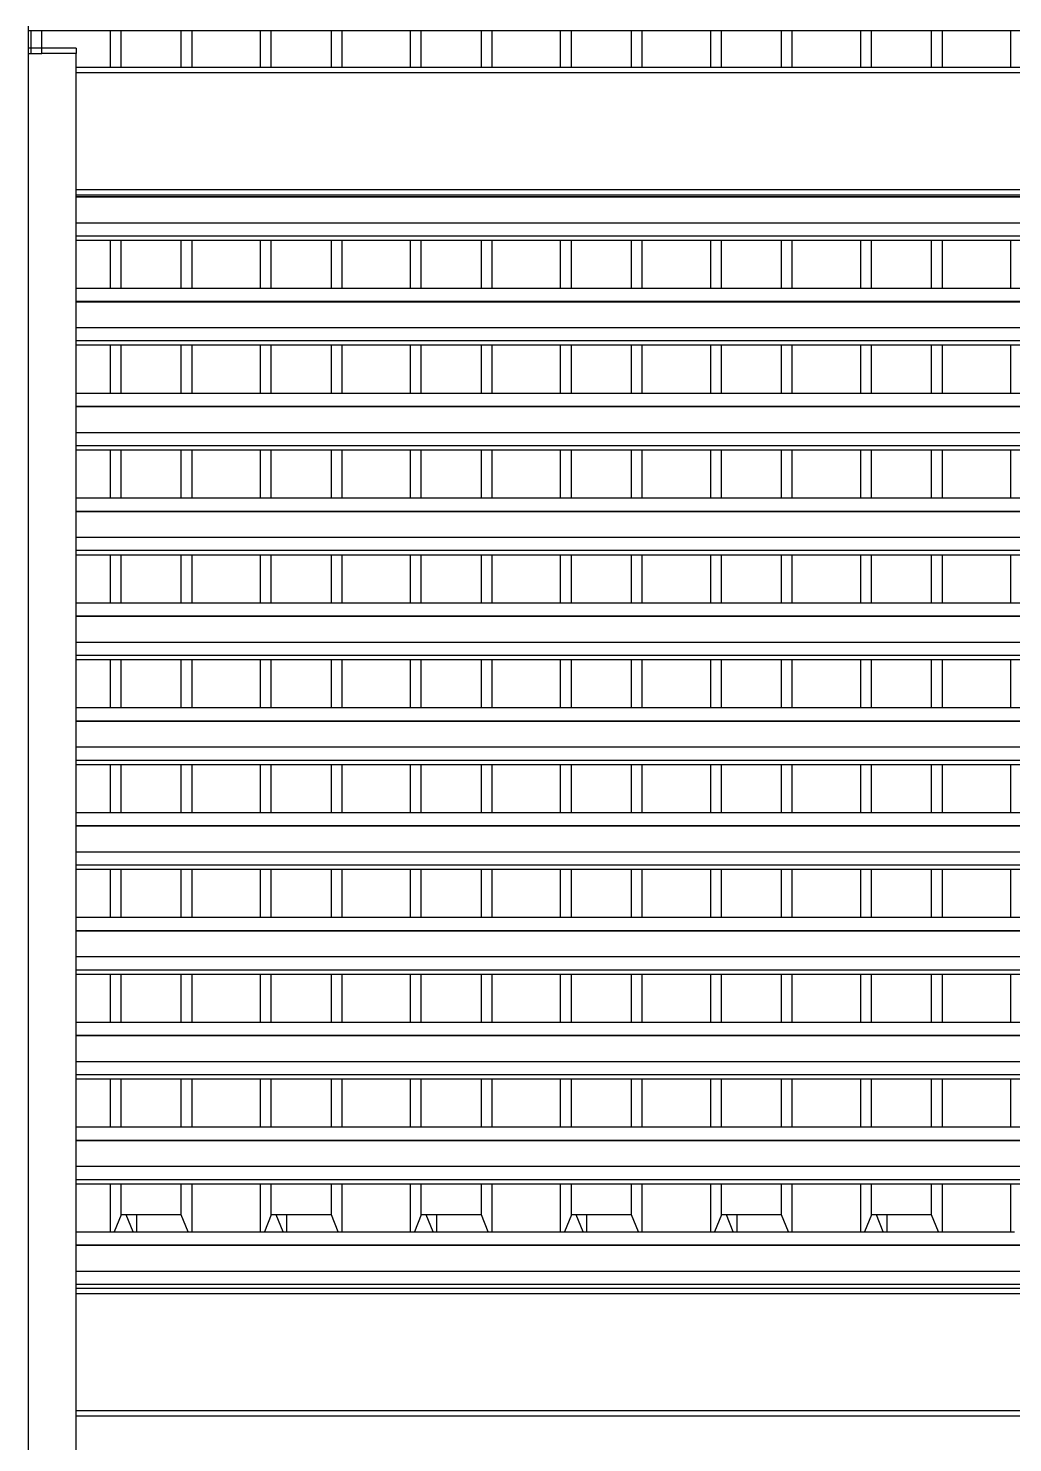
# Model space of a CAD drawing. Extents: x -60 to 60, y -13 to 16.
# Drawn here: x -27.434 to -25.581, y 9.291 to 11.952 of the extents above; entities that cross this region are included whole.
import ezdxf

# ---------------------------------------------------------------- set-up
doc = ezdxf.new("R2010")
doc.units = 0
doc.layers.get('0').update_dxf_attribs({"linetype": 'CONTINUOUS'})

msp = doc.modelspace()

# ---------------------------------------------------------------- linework, layer by layer
for p, q in [((-27.4336, 11.9562), (-27.4336, 11.948)), ((-27.4336, 11.948), (-27.428, 11.948)), ((-27.4336, 11.948), (-27.4336, 11.9149)), ((-27.428, 11.9149), (-27.428, 11.948)), ((-27.428, 11.948), (-27.4078, 11.948)), ((-27.4078, 11.9149), (-27.4078, 11.948)), ((-27.4078, 11.948), (-27.279, 11.948)), ((-27.279, 11.8784), (-27.279, 11.948)), ((-27.279, 11.948), (-27.2588, 11.948)), ((-27.2588, 11.8784), (-27.2588, 11.948)), ((-27.2588, 11.948), (-27.1456, 11.948)), ((-27.1456, 11.8784), (-27.1456, 11.948)), ((-27.1456, 11.948), (-27.1254, 11.948)), ((-27.1254, 11.8784), (-27.1254, 11.948)), ((-27.1254, 11.948), (-26.9965, 11.948)), ((-26.9965, 11.8784), (-26.9965, 11.948)), ((-26.9965, 11.948), (-26.9764, 11.948)), ((-26.9764, 11.8784), (-26.9764, 11.948)), ((-26.9764, 11.948), (-26.8632, 11.948)), ((-26.8632, 11.8784), (-26.8632, 11.948)), ((-26.8632, 11.948), (-26.843, 11.948)), ((-26.843, 11.8784), (-26.843, 11.948)), ((-26.843, 11.948), (-26.7141, 11.948)), ((-26.7141, 11.8784), (-26.7141, 11.948)), ((-26.7141, 11.948), (-26.694, 11.948)), ((-26.694, 11.8784), (-26.694, 11.948)), ((-26.694, 11.948), (-26.5807, 11.948)), ((-26.5807, 11.8784), (-26.5807, 11.948)), ((-26.5807, 11.948), (-26.5606, 11.948)), ((-26.5606, 11.8784), (-26.5606, 11.948)), ((-26.5606, 11.948), (-26.4317, 11.948)), ((-26.4317, 11.8784), (-26.4317, 11.948)), ((-26.4317, 11.948), (-26.4115, 11.948)), ((-26.4115, 11.8784), (-26.4115, 11.948)), ((-26.4115, 11.948), (-26.2983, 11.948)), ((-26.2983, 11.8784), (-26.2983, 11.948)), ((-26.2983, 11.948), (-26.2782, 11.948)), ((-26.2782, 11.8784), (-26.2782, 11.948)), ((-26.2782, 11.948), (-26.1493, 11.948)), ((-26.1493, 11.8784), (-26.1493, 11.948)), ((-26.1493, 11.948), (-26.1291, 11.948)), ((-26.1291, 11.8784), (-26.1291, 11.948)), ((-26.1291, 11.948), (-26.0159, 11.948)), ((-26.0159, 11.8784), (-26.0159, 11.948)), ((-26.0159, 11.948), (-25.9957, 11.948)), ((-25.9957, 11.8784), (-25.9957, 11.948)), ((-25.9957, 11.948), (-25.8669, 11.948)), ((-25.8669, 11.8784), (-25.8669, 11.948)), ((-25.8669, 11.948), (-25.8467, 11.948)), ((-25.8467, 11.8784), (-25.8467, 11.948)), ((-25.8467, 11.948), (-25.7335, 11.948)), ((-25.7335, 11.8784), (-25.7335, 11.948)), ((-25.7335, 11.948), (-25.7133, 11.948)), ((-25.7133, 11.8784), (-25.7133, 11.948)), ((-25.7133, 11.948), (-25.5845, 11.948)), ((-25.5845, 11.8784), (-25.5845, 11.948)), ((-25.5845, 11.948), (-25.5643, 11.948)), ((-27.428, 11.9149), (-27.4336, 11.9149)), ((-27.4336, 11.9149), (-27.4336, 11.905)), ((-27.4336, 11.905), (-27.428, 11.905)), ((-27.4336, 11.905), (-27.4336, 5.9664)), ((-27.428, 11.905), (-27.428, 11.9149)), ((-27.4078, 11.9149), (-27.428, 11.9149)), ((-27.428, 11.905), (-27.4078, 11.905)), ((-27.4078, 11.905), (-27.4078, 11.9149)), ((-27.3436, 11.9149), (-27.4078, 11.9149)), ((-27.3436, 11.905), (-27.4078, 11.905)), ((-27.3436, 11.9149), (-27.3436, 11.905)), ((-27.3436, 11.8784), (-27.3436, 11.905)), ((-27.279, 11.8784), (-27.3436, 11.8784)), ((-27.3436, 11.8686), (-27.3436, 11.8784)), ((-27.2588, 11.8784), (-27.279, 11.8784)), ((-27.1456, 11.8784), (-27.2588, 11.8784)), ((-27.1254, 11.8784), (-27.1456, 11.8784)), ((-26.9965, 11.8784), (-27.1254, 11.8784)), ((-26.9764, 11.8784), (-26.9965, 11.8784)), ((-26.8632, 11.8784), (-26.9764, 11.8784)), ((-26.843, 11.8784), (-26.8632, 11.8784)), ((-26.7141, 11.8784), (-26.843, 11.8784)), ((-26.694, 11.8784), (-26.7141, 11.8784)), ((-26.5807, 11.8784), (-26.694, 11.8784)), ((-26.5606, 11.8784), (-26.5807, 11.8784)), ((-26.4317, 11.8784), (-26.5606, 11.8784)), ((-26.4115, 11.8784), (-26.4317, 11.8784)), ((-26.2983, 11.8784), (-26.4115, 11.8784)), ((-26.2782, 11.8784), (-26.2983, 11.8784)), ((-26.1493, 11.8784), (-26.2782, 11.8784)), ((-26.1291, 11.8784), (-26.1493, 11.8784)), ((-26.0159, 11.8784), (-26.1291, 11.8784)), ((-25.9957, 11.8784), (-26.0159, 11.8784)), ((-25.8669, 11.8784), (-25.9957, 11.8784)), ((-25.8467, 11.8784), (-25.8669, 11.8784)), ((-25.7335, 11.8784), (-25.8467, 11.8784)), ((-25.7133, 11.8784), (-25.7335, 11.8784)), ((-25.5845, 11.8784), (-25.7133, 11.8784)), ((-25.5643, 11.8784), (-25.5845, 11.8784)), ((-23.8036, 11.8686), (-27.3436, 11.8686)), ((-27.3436, 11.6482), (-27.3436, 11.8686)), ((-23.8036, 11.6482), (-27.3436, 11.6482)), ((-27.3436, 11.6384), (-27.3436, 11.6482)), ((-23.8036, 11.6384), (-27.3436, 11.6384)), ((-27.3436, 11.6357), (-27.3436, 11.6384)), ((-27.3436, 11.6357), (-23.8036, 11.6357)), ((-27.3436, 11.6348), (-27.3436, 11.6357)), ((-27.3436, 11.6348), (-23.8036, 11.6348)), ((-27.3436, 11.5863), (-27.3436, 11.6348)), ((-27.3436, 11.5863), (-23.8036, 11.5863)), ((-27.3436, 11.5617), (-27.3436, 11.5863)), ((-27.3436, 11.5617), (-23.8036, 11.5617)), ((-27.3436, 11.5535), (-27.3436, 11.5617)), ((-27.3436, 11.5535), (-27.279, 11.5535)), ((-27.3436, 11.463), (-27.3436, 11.5535)), ((-27.279, 11.463), (-27.279, 11.5535)), ((-27.279, 11.5535), (-27.2588, 11.5535)), ((-27.2588, 11.463), (-27.2588, 11.5535)), ((-27.2588, 11.5535), (-27.1456, 11.5535)), ((-27.1456, 11.463), (-27.1456, 11.5535)), ((-27.1456, 11.5535), (-27.1254, 11.5535)), ((-27.1254, 11.463), (-27.1254, 11.5535)), ((-27.1254, 11.5535), (-26.9965, 11.5535)), ((-26.9965, 11.463), (-26.9965, 11.5535)), ((-26.9965, 11.5535), (-26.9764, 11.5535)), ((-26.9764, 11.463), (-26.9764, 11.5535)), ((-26.9764, 11.5535), (-26.8632, 11.5535)), ((-26.8632, 11.463), (-26.8632, 11.5535)), ((-26.8632, 11.5535), (-26.843, 11.5535)), ((-26.843, 11.463), (-26.843, 11.5535)), ((-26.843, 11.5535), (-26.7141, 11.5535)), ((-26.7141, 11.463), (-26.7141, 11.5535)), ((-26.7141, 11.5535), (-26.694, 11.5535)), ((-26.694, 11.463), (-26.694, 11.5535)), ((-26.694, 11.5535), (-26.5807, 11.5535)), ((-26.5807, 11.463), (-26.5807, 11.5535)), ((-26.5807, 11.5535), (-26.5606, 11.5535)), ((-26.5606, 11.463), (-26.5606, 11.5535)), ((-26.5606, 11.5535), (-26.4317, 11.5535)), ((-26.4317, 11.463), (-26.4317, 11.5535)), ((-26.4317, 11.5535), (-26.4115, 11.5535)), ((-26.4115, 11.463), (-26.4115, 11.5535)), ((-26.4115, 11.5535), (-26.2983, 11.5535)), ((-26.2983, 11.463), (-26.2983, 11.5535)), ((-26.2983, 11.5535), (-26.2782, 11.5535)), ((-26.2782, 11.463), (-26.2782, 11.5535)), ((-26.2782, 11.5535), (-26.1493, 11.5535)), ((-26.1493, 11.463), (-26.1493, 11.5535)), ((-26.1493, 11.5535), (-26.1291, 11.5535)), ((-26.1291, 11.463), (-26.1291, 11.5535)), ((-26.1291, 11.5535), (-26.0159, 11.5535)), ((-26.0159, 11.463), (-26.0159, 11.5535)), ((-26.0159, 11.5535), (-25.9957, 11.5535)), ((-25.9957, 11.463), (-25.9957, 11.5535)), ((-25.9957, 11.5535), (-25.8669, 11.5535)), ((-25.8669, 11.463), (-25.8669, 11.5535)), ((-25.8669, 11.5535), (-25.8467, 11.5535)), ((-25.8467, 11.463), (-25.8467, 11.5535)), ((-25.8467, 11.5535), (-25.7335, 11.5535)), ((-25.7335, 11.463), (-25.7335, 11.5535)), ((-25.7335, 11.5535), (-25.7133, 11.5535)), ((-25.7133, 11.463), (-25.7133, 11.5535)), ((-25.7133, 11.5535), (-25.5845, 11.5535)), ((-25.5845, 11.463), (-25.5845, 11.5535)), ((-25.5845, 11.5535), (-25.5643, 11.5535)), ((-27.3436, 11.463), (-27.279, 11.463)), ((-27.3436, 11.4384), (-27.3436, 11.463)), ((-27.279, 11.463), (-27.2588, 11.463)), ((-27.2588, 11.463), (-27.1456, 11.463)), ((-27.1456, 11.463), (-27.1254, 11.463)), ((-27.1254, 11.463), (-26.9965, 11.463)), ((-26.9965, 11.463), (-26.9764, 11.463)), ((-26.9764, 11.463), (-26.8632, 11.463)), ((-26.8632, 11.463), (-26.843, 11.463)), ((-26.843, 11.463), (-26.7141, 11.463)), ((-26.7141, 11.463), (-26.694, 11.463)), ((-26.694, 11.463), (-26.5807, 11.463)), ((-26.5807, 11.463), (-26.5606, 11.463)), ((-26.5606, 11.463), (-26.4317, 11.463)), ((-26.4317, 11.463), (-26.4115, 11.463)), ((-26.4115, 11.463), (-26.2983, 11.463)), ((-26.2983, 11.463), (-26.2782, 11.463)), ((-26.2782, 11.463), (-26.1493, 11.463)), ((-26.1493, 11.463), (-26.1291, 11.463)), ((-26.1291, 11.463), (-26.0159, 11.463)), ((-26.0159, 11.463), (-25.9957, 11.463)), ((-25.9957, 11.463), (-25.8669, 11.463)), ((-25.8669, 11.463), (-25.8467, 11.463)), ((-25.8467, 11.463), (-25.7335, 11.463)), ((-25.7335, 11.463), (-25.7133, 11.463)), ((-25.7133, 11.463), (-25.5845, 11.463)), ((-25.5845, 11.463), (-25.5643, 11.463)), ((-27.3436, 11.4384), (-23.8036, 11.4384)), ((-27.3436, 11.4376), (-27.3436, 11.4384)), ((-27.3436, 11.4376), (-23.8036, 11.4376)), ((-27.3436, 11.3891), (-27.3436, 11.4376)), ((-27.3436, 11.3891), (-23.8036, 11.3891)), ((-27.3436, 11.3644), (-27.3436, 11.3891)), ((-27.3436, 11.3644), (-23.8036, 11.3644)), ((-27.3436, 11.3562), (-27.3436, 11.3644)), ((-27.3436, 11.3562), (-27.279, 11.3562)), ((-27.3436, 11.2658), (-27.3436, 11.3562)), ((-27.279, 11.2658), (-27.279, 11.3562)), ((-27.279, 11.3562), (-27.2588, 11.3562)), ((-27.2588, 11.2658), (-27.2588, 11.3562)), ((-27.2588, 11.3562), (-27.1456, 11.3562)), ((-27.1456, 11.2658), (-27.1456, 11.3562)), ((-27.1456, 11.3562), (-27.1254, 11.3562)), ((-27.1254, 11.2658), (-27.1254, 11.3562)), ((-27.1254, 11.3562), (-26.9965, 11.3562)), ((-26.9965, 11.2658), (-26.9965, 11.3562)), ((-26.9965, 11.3562), (-26.9764, 11.3562)), ((-26.9764, 11.2658), (-26.9764, 11.3562)), ((-26.9764, 11.3562), (-26.8632, 11.3562)), ((-26.8632, 11.2658), (-26.8632, 11.3562)), ((-26.8632, 11.3562), (-26.843, 11.3562)), ((-26.843, 11.2658), (-26.843, 11.3562)), ((-26.843, 11.3562), (-26.7141, 11.3562)), ((-26.7141, 11.2658), (-26.7141, 11.3562)), ((-26.7141, 11.3562), (-26.694, 11.3562)), ((-26.694, 11.2658), (-26.694, 11.3562)), ((-26.694, 11.3562), (-26.5807, 11.3562)), ((-26.5807, 11.2658), (-26.5807, 11.3562)), ((-26.5807, 11.3562), (-26.5606, 11.3562)), ((-26.5606, 11.2658), (-26.5606, 11.3562)), ((-26.5606, 11.3562), (-26.4317, 11.3562)), ((-26.4317, 11.2658), (-26.4317, 11.3562)), ((-26.4317, 11.3562), (-26.4115, 11.3562)), ((-26.4115, 11.2658), (-26.4115, 11.3562)), ((-26.4115, 11.3562), (-26.2983, 11.3562)), ((-26.2983, 11.2658), (-26.2983, 11.3562)), ((-26.2983, 11.3562), (-26.2782, 11.3562)), ((-26.2782, 11.2658), (-26.2782, 11.3562)), ((-26.2782, 11.3562), (-26.1493, 11.3562)), ((-26.1493, 11.2658), (-26.1493, 11.3562)), ((-26.1493, 11.3562), (-26.1291, 11.3562)), ((-26.1291, 11.2658), (-26.1291, 11.3562)), ((-26.1291, 11.3562), (-26.0159, 11.3562)), ((-26.0159, 11.2658), (-26.0159, 11.3562)), ((-26.0159, 11.3562), (-25.9957, 11.3562)), ((-25.9957, 11.2658), (-25.9957, 11.3562)), ((-25.9957, 11.3562), (-25.8669, 11.3562)), ((-25.8669, 11.2658), (-25.8669, 11.3562)), ((-25.8669, 11.3562), (-25.8467, 11.3562)), ((-25.8467, 11.2658), (-25.8467, 11.3562)), ((-25.8467, 11.3562), (-25.7335, 11.3562)), ((-25.7335, 11.2658), (-25.7335, 11.3562)), ((-25.7335, 11.3562), (-25.7133, 11.3562)), ((-25.7133, 11.2658), (-25.7133, 11.3562)), ((-25.7133, 11.3562), (-25.5845, 11.3562)), ((-25.5845, 11.2658), (-25.5845, 11.3562)), ((-25.5845, 11.3562), (-25.5643, 11.3562)), ((-27.3436, 11.2658), (-27.279, 11.2658)), ((-27.3436, 11.2411), (-27.3436, 11.2658)), ((-27.279, 11.2658), (-27.2588, 11.2658)), ((-27.2588, 11.2658), (-27.1456, 11.2658)), ((-27.1456, 11.2658), (-27.1254, 11.2658)), ((-27.1254, 11.2658), (-26.9965, 11.2658)), ((-26.9965, 11.2658), (-26.9764, 11.2658)), ((-26.9764, 11.2658), (-26.8632, 11.2658)), ((-26.8632, 11.2658), (-26.843, 11.2658)), ((-26.843, 11.2658), (-26.7141, 11.2658)), ((-26.7141, 11.2658), (-26.694, 11.2658)), ((-26.694, 11.2658), (-26.5807, 11.2658)), ((-26.5807, 11.2658), (-26.5606, 11.2658)), ((-26.5606, 11.2658), (-26.4317, 11.2658)), ((-26.4317, 11.2658), (-26.4115, 11.2658)), ((-26.4115, 11.2658), (-26.2983, 11.2658)), ((-26.2983, 11.2658), (-26.2782, 11.2658)), ((-26.2782, 11.2658), (-26.1493, 11.2658)), ((-26.1493, 11.2658), (-26.1291, 11.2658)), ((-26.1291, 11.2658), (-26.0159, 11.2658)), ((-26.0159, 11.2658), (-25.9957, 11.2658)), ((-25.9957, 11.2658), (-25.8669, 11.2658)), ((-25.8669, 11.2658), (-25.8467, 11.2658)), ((-25.8467, 11.2658), (-25.7335, 11.2658)), ((-25.7335, 11.2658), (-25.7133, 11.2658)), ((-25.7133, 11.2658), (-25.5845, 11.2658)), ((-25.5845, 11.2658), (-25.5643, 11.2658)), ((-27.3436, 11.2411), (-23.8036, 11.2411)), ((-27.3436, 11.2403), (-27.3436, 11.2411)), ((-27.3436, 11.2403), (-23.8036, 11.2403)), ((-27.3436, 11.1918), (-27.3436, 11.2403)), ((-27.3436, 11.1918), (-23.8036, 11.1918)), ((-27.3436, 11.1671), (-27.3436, 11.1918)), ((-27.3436, 11.1671), (-23.8036, 11.1671)), ((-27.3436, 11.1589), (-27.3436, 11.1671)), ((-27.3436, 11.1589), (-27.279, 11.1589)), ((-27.3436, 11.0685), (-27.3436, 11.1589)), ((-27.279, 11.0685), (-27.279, 11.1589)), ((-27.279, 11.1589), (-27.2588, 11.1589)), ((-27.2588, 11.0685), (-27.2588, 11.1589)), ((-27.2588, 11.1589), (-27.1456, 11.1589)), ((-27.1456, 11.0685), (-27.1456, 11.1589)), ((-27.1456, 11.1589), (-27.1254, 11.1589)), ((-27.1254, 11.0685), (-27.1254, 11.1589)), ((-27.1254, 11.1589), (-26.9965, 11.1589)), ((-26.9965, 11.0685), (-26.9965, 11.1589)), ((-26.9965, 11.1589), (-26.9764, 11.1589)), ((-26.9764, 11.0685), (-26.9764, 11.1589)), ((-26.9764, 11.1589), (-26.8632, 11.1589)), ((-26.8632, 11.0685), (-26.8632, 11.1589)), ((-26.8632, 11.1589), (-26.843, 11.1589)), ((-26.843, 11.0685), (-26.843, 11.1589)), ((-26.843, 11.1589), (-26.7141, 11.1589)), ((-26.7141, 11.0685), (-26.7141, 11.1589)), ((-26.7141, 11.1589), (-26.694, 11.1589)), ((-26.694, 11.0685), (-26.694, 11.1589)), ((-26.694, 11.1589), (-26.5807, 11.1589)), ((-26.5807, 11.0685), (-26.5807, 11.1589)), ((-26.5807, 11.1589), (-26.5606, 11.1589)), ((-26.5606, 11.0685), (-26.5606, 11.1589)), ((-26.5606, 11.1589), (-26.4317, 11.1589)), ((-26.4317, 11.0685), (-26.4317, 11.1589)), ((-26.4317, 11.1589), (-26.4115, 11.1589)), ((-26.4115, 11.0685), (-26.4115, 11.1589)), ((-26.4115, 11.1589), (-26.2983, 11.1589)), ((-26.2983, 11.0685), (-26.2983, 11.1589)), ((-26.2983, 11.1589), (-26.2782, 11.1589)), ((-26.2782, 11.0685), (-26.2782, 11.1589)), ((-26.2782, 11.1589), (-26.1493, 11.1589)), ((-26.1493, 11.0685), (-26.1493, 11.1589)), ((-26.1493, 11.1589), (-26.1291, 11.1589)), ((-26.1291, 11.0685), (-26.1291, 11.1589)), ((-26.1291, 11.1589), (-26.0159, 11.1589)), ((-26.0159, 11.0685), (-26.0159, 11.1589)), ((-26.0159, 11.1589), (-25.9957, 11.1589)), ((-25.9957, 11.0685), (-25.9957, 11.1589)), ((-25.9957, 11.1589), (-25.8669, 11.1589)), ((-25.8669, 11.0685), (-25.8669, 11.1589)), ((-25.8669, 11.1589), (-25.8467, 11.1589)), ((-25.8467, 11.0685), (-25.8467, 11.1589)), ((-25.8467, 11.1589), (-25.7335, 11.1589)), ((-25.7335, 11.0685), (-25.7335, 11.1589)), ((-25.7335, 11.1589), (-25.7133, 11.1589)), ((-25.7133, 11.0685), (-25.7133, 11.1589)), ((-25.7133, 11.1589), (-25.5845, 11.1589)), ((-25.5845, 11.0685), (-25.5845, 11.1589)), ((-25.5845, 11.1589), (-25.5643, 11.1589)), ((-27.3436, 11.0685), (-27.279, 11.0685)), ((-27.3436, 11.0438), (-27.3436, 11.0685)), ((-27.279, 11.0685), (-27.2588, 11.0685)), ((-27.2588, 11.0685), (-27.1456, 11.0685)), ((-27.1456, 11.0685), (-27.1254, 11.0685)), ((-27.1254, 11.0685), (-26.9965, 11.0685)), ((-26.9965, 11.0685), (-26.9764, 11.0685)), ((-26.9764, 11.0685), (-26.8632, 11.0685)), ((-26.8632, 11.0685), (-26.843, 11.0685)), ((-26.843, 11.0685), (-26.7141, 11.0685)), ((-26.7141, 11.0685), (-26.694, 11.0685)), ((-26.694, 11.0685), (-26.5807, 11.0685)), ((-26.5807, 11.0685), (-26.5606, 11.0685)), ((-26.5606, 11.0685), (-26.4317, 11.0685)), ((-26.4317, 11.0685), (-26.4115, 11.0685)), ((-26.4115, 11.0685), (-26.2983, 11.0685)), ((-26.2983, 11.0685), (-26.2782, 11.0685)), ((-26.2782, 11.0685), (-26.1493, 11.0685)), ((-26.1493, 11.0685), (-26.1291, 11.0685)), ((-26.1291, 11.0685), (-26.0159, 11.0685)), ((-26.0159, 11.0685), (-25.9957, 11.0685)), ((-25.9957, 11.0685), (-25.8669, 11.0685)), ((-25.8669, 11.0685), (-25.8467, 11.0685)), ((-25.8467, 11.0685), (-25.7335, 11.0685)), ((-25.7335, 11.0685), (-25.7133, 11.0685)), ((-25.7133, 11.0685), (-25.5845, 11.0685)), ((-25.5845, 11.0685), (-25.5643, 11.0685)), ((-27.3436, 11.0438), (-23.8036, 11.0438)), ((-27.3436, 11.043), (-27.3436, 11.0438)), ((-27.3436, 11.043), (-23.8036, 11.043)), ((-27.3436, 10.9945), (-27.3436, 11.043)), ((-27.3436, 10.9945), (-23.8036, 10.9945)), ((-27.3436, 10.9699), (-27.3436, 10.9945)), ((-27.3436, 10.9699), (-23.8036, 10.9699)), ((-27.3436, 10.9616), (-27.3436, 10.9699)), ((-27.3436, 10.9616), (-27.279, 10.9616)), ((-27.3436, 10.8712), (-27.3436, 10.9616)), ((-27.279, 10.8712), (-27.279, 10.9616)), ((-27.279, 10.9616), (-27.2588, 10.9616)), ((-27.2588, 10.8712), (-27.2588, 10.9616)), ((-27.2588, 10.9616), (-27.1456, 10.9616)), ((-27.1456, 10.8712), (-27.1456, 10.9616)), ((-27.1456, 10.9616), (-27.1254, 10.9616)), ((-27.1254, 10.8712), (-27.1254, 10.9616)), ((-27.1254, 10.9616), (-26.9965, 10.9616)), ((-26.9965, 10.8712), (-26.9965, 10.9616)), ((-26.9965, 10.9616), (-26.9764, 10.9616)), ((-26.9764, 10.8712), (-26.9764, 10.9616)), ((-26.9764, 10.9616), (-26.8632, 10.9616)), ((-26.8632, 10.8712), (-26.8632, 10.9616)), ((-26.8632, 10.9616), (-26.843, 10.9616)), ((-26.843, 10.8712), (-26.843, 10.9616)), ((-26.843, 10.9616), (-26.7141, 10.9616)), ((-26.7141, 10.8712), (-26.7141, 10.9616)), ((-26.7141, 10.9616), (-26.694, 10.9616)), ((-26.694, 10.8712), (-26.694, 10.9616)), ((-26.694, 10.9616), (-26.5807, 10.9616)), ((-26.5807, 10.8712), (-26.5807, 10.9616)), ((-26.5807, 10.9616), (-26.5606, 10.9616)), ((-26.5606, 10.8712), (-26.5606, 10.9616)), ((-26.5606, 10.9616), (-26.4317, 10.9616)), ((-26.4317, 10.8712), (-26.4317, 10.9616)), ((-26.4317, 10.9616), (-26.4115, 10.9616)), ((-26.4115, 10.8712), (-26.4115, 10.9616)), ((-26.4115, 10.9616), (-26.2983, 10.9616)), ((-26.2983, 10.8712), (-26.2983, 10.9616)), ((-26.2983, 10.9616), (-26.2782, 10.9616)), ((-26.2782, 10.8712), (-26.2782, 10.9616)), ((-26.2782, 10.9616), (-26.1493, 10.9616)), ((-26.1493, 10.8712), (-26.1493, 10.9616)), ((-26.1493, 10.9616), (-26.1291, 10.9616)), ((-26.1291, 10.8712), (-26.1291, 10.9616)), ((-26.1291, 10.9616), (-26.0159, 10.9616)), ((-26.0159, 10.8712), (-26.0159, 10.9616)), ((-26.0159, 10.9616), (-25.9957, 10.9616)), ((-25.9957, 10.8712), (-25.9957, 10.9616)), ((-25.9957, 10.9616), (-25.8669, 10.9616)), ((-25.8669, 10.8712), (-25.8669, 10.9616)), ((-25.8669, 10.9616), (-25.8467, 10.9616)), ((-25.8467, 10.8712), (-25.8467, 10.9616)), ((-25.8467, 10.9616), (-25.7335, 10.9616)), ((-25.7335, 10.8712), (-25.7335, 10.9616)), ((-25.7335, 10.9616), (-25.7133, 10.9616)), ((-25.7133, 10.8712), (-25.7133, 10.9616)), ((-25.7133, 10.9616), (-25.5845, 10.9616)), ((-25.5845, 10.8712), (-25.5845, 10.9616)), ((-25.5845, 10.9616), (-25.5643, 10.9616)), ((-27.3436, 10.8712), (-27.279, 10.8712)), ((-27.3436, 10.8466), (-27.3436, 10.8712)), ((-27.279, 10.8712), (-27.2588, 10.8712)), ((-27.2588, 10.8712), (-27.1456, 10.8712)), ((-27.1456, 10.8712), (-27.1254, 10.8712)), ((-27.1254, 10.8712), (-26.9965, 10.8712)), ((-26.9965, 10.8712), (-26.9764, 10.8712)), ((-26.9764, 10.8712), (-26.8632, 10.8712)), ((-26.8632, 10.8712), (-26.843, 10.8712)), ((-26.843, 10.8712), (-26.7141, 10.8712)), ((-26.7141, 10.8712), (-26.694, 10.8712)), ((-26.694, 10.8712), (-26.5807, 10.8712)), ((-26.5807, 10.8712), (-26.5606, 10.8712)), ((-26.5606, 10.8712), (-26.4317, 10.8712)), ((-26.4317, 10.8712), (-26.4115, 10.8712)), ((-26.4115, 10.8712), (-26.2983, 10.8712)), ((-26.2983, 10.8712), (-26.2782, 10.8712)), ((-26.2782, 10.8712), (-26.1493, 10.8712)), ((-26.1493, 10.8712), (-26.1291, 10.8712)), ((-26.1291, 10.8712), (-26.0159, 10.8712)), ((-26.0159, 10.8712), (-25.9957, 10.8712)), ((-25.9957, 10.8712), (-25.8669, 10.8712)), ((-25.8669, 10.8712), (-25.8467, 10.8712)), ((-25.8467, 10.8712), (-25.7335, 10.8712)), ((-25.7335, 10.8712), (-25.7133, 10.8712)), ((-25.7133, 10.8712), (-25.5845, 10.8712)), ((-25.5845, 10.8712), (-25.5643, 10.8712)), ((-27.3436, 10.8466), (-23.8036, 10.8466)), ((-27.3436, 10.8457), (-27.3436, 10.8466)), ((-27.3436, 10.8457), (-23.8036, 10.8457)), ((-27.3436, 10.7972), (-27.3436, 10.8457)), ((-27.3436, 10.7972), (-23.8036, 10.7972)), ((-27.3436, 10.7726), (-27.3436, 10.7972)), ((-27.3436, 10.7726), (-23.8036, 10.7726)), ((-27.3436, 10.7644), (-27.3436, 10.7726)), ((-27.3436, 10.7644), (-27.279, 10.7644)), ((-27.3436, 10.6739), (-27.3436, 10.7644)), ((-27.279, 10.6739), (-27.279, 10.7644)), ((-27.279, 10.7644), (-27.2588, 10.7644)), ((-27.2588, 10.6739), (-27.2588, 10.7644)), ((-27.2588, 10.7644), (-27.1456, 10.7644)), ((-27.1456, 10.6739), (-27.1456, 10.7644)), ((-27.1456, 10.7644), (-27.1254, 10.7644)), ((-27.1254, 10.6739), (-27.1254, 10.7644)), ((-27.1254, 10.7644), (-26.9965, 10.7644)), ((-26.9965, 10.6739), (-26.9965, 10.7644)), ((-26.9965, 10.7644), (-26.9764, 10.7644)), ((-26.9764, 10.6739), (-26.9764, 10.7644)), ((-26.9764, 10.7644), (-26.8632, 10.7644)), ((-26.8632, 10.6739), (-26.8632, 10.7644)), ((-26.8632, 10.7644), (-26.843, 10.7644)), ((-26.843, 10.6739), (-26.843, 10.7644)), ((-26.843, 10.7644), (-26.7141, 10.7644)), ((-26.7141, 10.6739), (-26.7141, 10.7644)), ((-26.7141, 10.7644), (-26.694, 10.7644)), ((-26.694, 10.6739), (-26.694, 10.7644)), ((-26.694, 10.7644), (-26.5807, 10.7644)), ((-26.5807, 10.6739), (-26.5807, 10.7644)), ((-26.5807, 10.7644), (-26.5606, 10.7644)), ((-26.5606, 10.6739), (-26.5606, 10.7644)), ((-26.5606, 10.7644), (-26.4317, 10.7644)), ((-26.4317, 10.6739), (-26.4317, 10.7644)), ((-26.4317, 10.7644), (-26.4115, 10.7644)), ((-26.4115, 10.6739), (-26.4115, 10.7644)), ((-26.4115, 10.7644), (-26.2983, 10.7644)), ((-26.2983, 10.6739), (-26.2983, 10.7644)), ((-26.2983, 10.7644), (-26.2782, 10.7644)), ((-26.2782, 10.6739), (-26.2782, 10.7644)), ((-26.2782, 10.7644), (-26.1493, 10.7644)), ((-26.1493, 10.6739), (-26.1493, 10.7644)), ((-26.1493, 10.7644), (-26.1291, 10.7644)), ((-26.1291, 10.6739), (-26.1291, 10.7644)), ((-26.1291, 10.7644), (-26.0159, 10.7644)), ((-26.0159, 10.6739), (-26.0159, 10.7644)), ((-26.0159, 10.7644), (-25.9957, 10.7644)), ((-25.9957, 10.6739), (-25.9957, 10.7644)), ((-25.9957, 10.7644), (-25.8669, 10.7644)), ((-25.8669, 10.6739), (-25.8669, 10.7644)), ((-25.8669, 10.7644), (-25.8467, 10.7644)), ((-25.8467, 10.6739), (-25.8467, 10.7644)), ((-25.8467, 10.7644), (-25.7335, 10.7644)), ((-25.7335, 10.6739), (-25.7335, 10.7644)), ((-25.7335, 10.7644), (-25.7133, 10.7644)), ((-25.7133, 10.6739), (-25.7133, 10.7644)), ((-25.7133, 10.7644), (-25.5845, 10.7644)), ((-25.5845, 10.6739), (-25.5845, 10.7644)), ((-25.5845, 10.7644), (-25.5643, 10.7644)), ((-27.3436, 10.6739), (-27.279, 10.6739)), ((-27.3436, 10.6493), (-27.3436, 10.6739)), ((-27.279, 10.6739), (-27.2588, 10.6739)), ((-27.2588, 10.6739), (-27.1456, 10.6739)), ((-27.1456, 10.6739), (-27.1254, 10.6739)), ((-27.1254, 10.6739), (-26.9965, 10.6739)), ((-26.9965, 10.6739), (-26.9764, 10.6739)), ((-26.9764, 10.6739), (-26.8632, 10.6739)), ((-26.8632, 10.6739), (-26.843, 10.6739)), ((-26.843, 10.6739), (-26.7141, 10.6739)), ((-26.7141, 10.6739), (-26.694, 10.6739)), ((-26.694, 10.6739), (-26.5807, 10.6739)), ((-26.5807, 10.6739), (-26.5606, 10.6739)), ((-26.5606, 10.6739), (-26.4317, 10.6739)), ((-26.4317, 10.6739), (-26.4115, 10.6739)), ((-26.4115, 10.6739), (-26.2983, 10.6739)), ((-26.2983, 10.6739), (-26.2782, 10.6739)), ((-26.2782, 10.6739), (-26.1493, 10.6739)), ((-26.1493, 10.6739), (-26.1291, 10.6739)), ((-26.1291, 10.6739), (-26.0159, 10.6739)), ((-26.0159, 10.6739), (-25.9957, 10.6739)), ((-25.9957, 10.6739), (-25.8669, 10.6739)), ((-25.8669, 10.6739), (-25.8467, 10.6739)), ((-25.8467, 10.6739), (-25.7335, 10.6739)), ((-25.7335, 10.6739), (-25.7133, 10.6739)), ((-25.7133, 10.6739), (-25.5845, 10.6739)), ((-25.5845, 10.6739), (-25.5643, 10.6739)), ((-27.3436, 10.6493), (-23.8036, 10.6493)), ((-27.3436, 10.6485), (-27.3436, 10.6493)), ((-27.3436, 10.6485), (-23.8036, 10.6485)), ((-27.3436, 10.6), (-27.3436, 10.6485)), ((-27.3436, 10.6), (-23.8036, 10.6)), ((-27.3436, 10.5753), (-27.3436, 10.6)), ((-27.3436, 10.5753), (-23.8036, 10.5753)), ((-27.3436, 10.5671), (-27.3436, 10.5753)), ((-27.3436, 10.5671), (-27.279, 10.5671)), ((-27.3436, 10.4767), (-27.3436, 10.5671)), ((-27.279, 10.4767), (-27.279, 10.5671)), ((-27.279, 10.5671), (-27.2588, 10.5671)), ((-27.2588, 10.4767), (-27.2588, 10.5671)), ((-27.2588, 10.5671), (-27.1456, 10.5671)), ((-27.1456, 10.4767), (-27.1456, 10.5671)), ((-27.1456, 10.5671), (-27.1254, 10.5671)), ((-27.1254, 10.4767), (-27.1254, 10.5671)), ((-27.1254, 10.5671), (-26.9965, 10.5671)), ((-26.9965, 10.4767), (-26.9965, 10.5671)), ((-26.9965, 10.5671), (-26.9764, 10.5671)), ((-26.9764, 10.4767), (-26.9764, 10.5671)), ((-26.9764, 10.5671), (-26.8632, 10.5671)), ((-26.8632, 10.4767), (-26.8632, 10.5671)), ((-26.8632, 10.5671), (-26.843, 10.5671)), ((-26.843, 10.4767), (-26.843, 10.5671)), ((-26.843, 10.5671), (-26.7141, 10.5671)), ((-26.7141, 10.4767), (-26.7141, 10.5671)), ((-26.7141, 10.5671), (-26.694, 10.5671)), ((-26.694, 10.4767), (-26.694, 10.5671)), ((-26.694, 10.5671), (-26.5807, 10.5671)), ((-26.5807, 10.4767), (-26.5807, 10.5671)), ((-26.5807, 10.5671), (-26.5606, 10.5671)), ((-26.5606, 10.4767), (-26.5606, 10.5671)), ((-26.5606, 10.5671), (-26.4317, 10.5671)), ((-26.4317, 10.4767), (-26.4317, 10.5671)), ((-26.4317, 10.5671), (-26.4115, 10.5671)), ((-26.4115, 10.4767), (-26.4115, 10.5671)), ((-26.4115, 10.5671), (-26.2983, 10.5671)), ((-26.2983, 10.4767), (-26.2983, 10.5671)), ((-26.2983, 10.5671), (-26.2782, 10.5671)), ((-26.2782, 10.4767), (-26.2782, 10.5671)), ((-26.2782, 10.5671), (-26.1493, 10.5671)), ((-26.1493, 10.4767), (-26.1493, 10.5671)), ((-26.1493, 10.5671), (-26.1291, 10.5671)), ((-26.1291, 10.4767), (-26.1291, 10.5671)), ((-26.1291, 10.5671), (-26.0159, 10.5671)), ((-26.0159, 10.4767), (-26.0159, 10.5671)), ((-26.0159, 10.5671), (-25.9957, 10.5671)), ((-25.9957, 10.4767), (-25.9957, 10.5671)), ((-25.9957, 10.5671), (-25.8669, 10.5671)), ((-25.8669, 10.4767), (-25.8669, 10.5671)), ((-25.8669, 10.5671), (-25.8467, 10.5671)), ((-25.8467, 10.4767), (-25.8467, 10.5671)), ((-25.8467, 10.5671), (-25.7335, 10.5671)), ((-25.7335, 10.4767), (-25.7335, 10.5671)), ((-25.7335, 10.5671), (-25.7133, 10.5671)), ((-25.7133, 10.4767), (-25.7133, 10.5671)), ((-25.7133, 10.5671), (-25.5845, 10.5671)), ((-25.5845, 10.4767), (-25.5845, 10.5671)), ((-25.5845, 10.5671), (-25.5643, 10.5671)), ((-27.3436, 10.452), (-27.3436, 10.4767)), ((-27.3436, 10.4767), (-27.279, 10.4767)), ((-27.279, 10.4767), (-27.2588, 10.4767)), ((-27.2588, 10.4767), (-27.1456, 10.4767)), ((-27.1456, 10.4767), (-27.1254, 10.4767)), ((-27.1254, 10.4767), (-26.9965, 10.4767)), ((-26.9965, 10.4767), (-26.9764, 10.4767)), ((-26.9764, 10.4767), (-26.8632, 10.4767)), ((-26.8632, 10.4767), (-26.843, 10.4767)), ((-26.843, 10.4767), (-26.7141, 10.4767)), ((-26.7141, 10.4767), (-26.694, 10.4767)), ((-26.694, 10.4767), (-26.5807, 10.4767)), ((-26.5807, 10.4767), (-26.5606, 10.4767)), ((-26.5606, 10.4767), (-26.4317, 10.4767)), ((-26.4317, 10.4767), (-26.4115, 10.4767)), ((-26.4115, 10.4767), (-26.2983, 10.4767)), ((-26.2983, 10.4767), (-26.2782, 10.4767)), ((-26.2782, 10.4767), (-26.1493, 10.4767)), ((-26.1493, 10.4767), (-26.1291, 10.4767)), ((-26.1291, 10.4767), (-26.0159, 10.4767)), ((-26.0159, 10.4767), (-25.9957, 10.4767)), ((-25.9957, 10.4767), (-25.8669, 10.4767)), ((-25.8669, 10.4767), (-25.8467, 10.4767)), ((-25.8467, 10.4767), (-25.7335, 10.4767)), ((-25.7335, 10.4767), (-25.7133, 10.4767)), ((-25.7133, 10.4767), (-25.5845, 10.4767)), ((-25.5845, 10.4767), (-25.5643, 10.4767)), ((-27.3436, 10.452), (-23.8036, 10.452)), ((-27.3436, 10.4512), (-27.3436, 10.452)), ((-27.3436, 10.4512), (-23.8036, 10.4512)), ((-27.3436, 10.4027), (-27.3436, 10.4512)), ((-27.3436, 10.4027), (-23.8036, 10.4027)), ((-27.3436, 10.378), (-27.3436, 10.4027)), ((-27.3436, 10.378), (-23.8036, 10.378)), ((-27.3436, 10.3698), (-27.3436, 10.378)), ((-27.3436, 10.3698), (-27.279, 10.3698)), ((-27.3436, 10.2794), (-27.3436, 10.3698)), ((-27.279, 10.2794), (-27.279, 10.3698)), ((-27.279, 10.3698), (-27.2588, 10.3698)), ((-27.2588, 10.2794), (-27.2588, 10.3698)), ((-27.2588, 10.3698), (-27.1456, 10.3698)), ((-27.1456, 10.2794), (-27.1456, 10.3698)), ((-27.1456, 10.3698), (-27.1254, 10.3698)), ((-27.1254, 10.2794), (-27.1254, 10.3698)), ((-27.1254, 10.3698), (-26.9965, 10.3698)), ((-26.9965, 10.2794), (-26.9965, 10.3698)), ((-26.9965, 10.3698), (-26.9764, 10.3698)), ((-26.9764, 10.2794), (-26.9764, 10.3698)), ((-26.9764, 10.3698), (-26.8632, 10.3698)), ((-26.8632, 10.2794), (-26.8632, 10.3698)), ((-26.8632, 10.3698), (-26.843, 10.3698)), ((-26.843, 10.2794), (-26.843, 10.3698)), ((-26.843, 10.3698), (-26.7141, 10.3698)), ((-26.7141, 10.2794), (-26.7141, 10.3698)), ((-26.7141, 10.3698), (-26.694, 10.3698)), ((-26.694, 10.2794), (-26.694, 10.3698)), ((-26.694, 10.3698), (-26.5807, 10.3698)), ((-26.5807, 10.2794), (-26.5807, 10.3698)), ((-26.5807, 10.3698), (-26.5606, 10.3698)), ((-26.5606, 10.2794), (-26.5606, 10.3698)), ((-26.5606, 10.3698), (-26.4317, 10.3698)), ((-26.4317, 10.2794), (-26.4317, 10.3698)), ((-26.4317, 10.3698), (-26.4115, 10.3698)), ((-26.4115, 10.2794), (-26.4115, 10.3698)), ((-26.4115, 10.3698), (-26.2983, 10.3698)), ((-26.2983, 10.2794), (-26.2983, 10.3698)), ((-26.2983, 10.3698), (-26.2782, 10.3698)), ((-26.2782, 10.2794), (-26.2782, 10.3698)), ((-26.2782, 10.3698), (-26.1493, 10.3698)), ((-26.1493, 10.2794), (-26.1493, 10.3698)), ((-26.1493, 10.3698), (-26.1291, 10.3698)), ((-26.1291, 10.2794), (-26.1291, 10.3698)), ((-26.1291, 10.3698), (-26.0159, 10.3698)), ((-26.0159, 10.2794), (-26.0159, 10.3698)), ((-26.0159, 10.3698), (-25.9957, 10.3698)), ((-25.9957, 10.2794), (-25.9957, 10.3698)), ((-25.9957, 10.3698), (-25.8669, 10.3698)), ((-25.8669, 10.2794), (-25.8669, 10.3698)), ((-25.8669, 10.3698), (-25.8467, 10.3698)), ((-25.8467, 10.2794), (-25.8467, 10.3698)), ((-25.8467, 10.3698), (-25.7335, 10.3698)), ((-25.7335, 10.2794), (-25.7335, 10.3698)), ((-25.7335, 10.3698), (-25.7133, 10.3698)), ((-25.7133, 10.2794), (-25.7133, 10.3698)), ((-25.7133, 10.3698), (-25.5845, 10.3698)), ((-25.5845, 10.2794), (-25.5845, 10.3698)), ((-25.5845, 10.3698), (-25.5643, 10.3698)), ((-27.3436, 10.2794), (-27.279, 10.2794)), ((-27.3436, 10.2547), (-27.3436, 10.2794)), ((-27.279, 10.2794), (-27.2588, 10.2794)), ((-27.2588, 10.2794), (-27.1456, 10.2794)), ((-27.1456, 10.2794), (-27.1254, 10.2794)), ((-27.1254, 10.2794), (-26.9965, 10.2794)), ((-26.9965, 10.2794), (-26.9764, 10.2794)), ((-26.9764, 10.2794), (-26.8632, 10.2794)), ((-26.8632, 10.2794), (-26.843, 10.2794)), ((-26.843, 10.2794), (-26.7141, 10.2794)), ((-26.7141, 10.2794), (-26.694, 10.2794)), ((-26.694, 10.2794), (-26.5807, 10.2794)), ((-26.5807, 10.2794), (-26.5606, 10.2794)), ((-26.5606, 10.2794), (-26.4317, 10.2794)), ((-26.4317, 10.2794), (-26.4115, 10.2794)), ((-26.4115, 10.2794), (-26.2983, 10.2794)), ((-26.2983, 10.2794), (-26.2782, 10.2794)), ((-26.2782, 10.2794), (-26.1493, 10.2794)), ((-26.1493, 10.2794), (-26.1291, 10.2794)), ((-26.1291, 10.2794), (-26.0159, 10.2794)), ((-26.0159, 10.2794), (-25.9957, 10.2794)), ((-25.9957, 10.2794), (-25.8669, 10.2794)), ((-25.8669, 10.2794), (-25.8467, 10.2794)), ((-25.8467, 10.2794), (-25.7335, 10.2794)), ((-25.7335, 10.2794), (-25.7133, 10.2794)), ((-25.7133, 10.2794), (-25.5845, 10.2794)), ((-25.5845, 10.2794), (-25.5643, 10.2794)), ((-27.3436, 10.2547), (-23.8036, 10.2547)), ((-27.3436, 10.2539), (-27.3436, 10.2547)), ((-27.3436, 10.2539), (-23.8036, 10.2539)), ((-27.3436, 10.2054), (-27.3436, 10.2539)), ((-27.3436, 10.2054), (-23.8036, 10.2054)), ((-27.3436, 10.1807), (-27.3436, 10.2054)), ((-27.3436, 10.1807), (-23.8036, 10.1807)), ((-27.3436, 10.1725), (-27.3436, 10.1807)), ((-27.3436, 10.1725), (-27.279, 10.1725)), ((-27.3436, 10.0821), (-27.3436, 10.1725)), ((-27.279, 10.0821), (-27.279, 10.1725)), ((-27.279, 10.1725), (-27.2588, 10.1725)), ((-27.2588, 10.0821), (-27.2588, 10.1725)), ((-27.2588, 10.1725), (-27.1456, 10.1725)), ((-27.1456, 10.0821), (-27.1456, 10.1725)), ((-27.1456, 10.1725), (-27.1254, 10.1725)), ((-27.1254, 10.0821), (-27.1254, 10.1725)), ((-27.1254, 10.1725), (-26.9965, 10.1725)), ((-26.9965, 10.0821), (-26.9965, 10.1725)), ((-26.9965, 10.1725), (-26.9764, 10.1725)), ((-26.9764, 10.0821), (-26.9764, 10.1725)), ((-26.9764, 10.1725), (-26.8632, 10.1725)), ((-26.8632, 10.0821), (-26.8632, 10.1725)), ((-26.8632, 10.1725), (-26.843, 10.1725)), ((-26.843, 10.0821), (-26.843, 10.1725)), ((-26.843, 10.1725), (-26.7141, 10.1725)), ((-26.7141, 10.0821), (-26.7141, 10.1725)), ((-26.7141, 10.1725), (-26.694, 10.1725)), ((-26.694, 10.0821), (-26.694, 10.1725)), ((-26.694, 10.1725), (-26.5807, 10.1725)), ((-26.5807, 10.0821), (-26.5807, 10.1725)), ((-26.5807, 10.1725), (-26.5606, 10.1725)), ((-26.5606, 10.0821), (-26.5606, 10.1725)), ((-26.5606, 10.1725), (-26.4317, 10.1725)), ((-26.4317, 10.0821), (-26.4317, 10.1725)), ((-26.4317, 10.1725), (-26.4115, 10.1725)), ((-26.4115, 10.0821), (-26.4115, 10.1725)), ((-26.4115, 10.1725), (-26.2983, 10.1725)), ((-26.2983, 10.0821), (-26.2983, 10.1725)), ((-26.2983, 10.1725), (-26.2782, 10.1725)), ((-26.2782, 10.0821), (-26.2782, 10.1725)), ((-26.2782, 10.1725), (-26.1493, 10.1725)), ((-26.1493, 10.0821), (-26.1493, 10.1725)), ((-26.1493, 10.1725), (-26.1291, 10.1725)), ((-26.1291, 10.0821), (-26.1291, 10.1725)), ((-26.1291, 10.1725), (-26.0159, 10.1725)), ((-26.0159, 10.0821), (-26.0159, 10.1725)), ((-26.0159, 10.1725), (-25.9957, 10.1725)), ((-25.9957, 10.0821), (-25.9957, 10.1725)), ((-25.9957, 10.1725), (-25.8669, 10.1725)), ((-25.8669, 10.0821), (-25.8669, 10.1725)), ((-25.8669, 10.1725), (-25.8467, 10.1725)), ((-25.8467, 10.0821), (-25.8467, 10.1725)), ((-25.8467, 10.1725), (-25.7335, 10.1725)), ((-25.7335, 10.0821), (-25.7335, 10.1725)), ((-25.7335, 10.1725), (-25.7133, 10.1725)), ((-25.7133, 10.0821), (-25.7133, 10.1725)), ((-25.7133, 10.1725), (-25.5845, 10.1725)), ((-25.5845, 10.0821), (-25.5845, 10.1725)), ((-25.5845, 10.1725), (-25.5643, 10.1725)), ((-27.3436, 10.0821), (-27.279, 10.0821)), ((-27.3436, 10.0574), (-27.3436, 10.0821)), ((-27.279, 10.0821), (-27.2588, 10.0821)), ((-27.2588, 10.0821), (-27.1456, 10.0821)), ((-27.1456, 10.0821), (-27.1254, 10.0821)), ((-27.1254, 10.0821), (-26.9965, 10.0821)), ((-26.9965, 10.0821), (-26.9764, 10.0821)), ((-26.9764, 10.0821), (-26.8632, 10.0821)), ((-26.8632, 10.0821), (-26.843, 10.0821)), ((-26.843, 10.0821), (-26.7141, 10.0821)), ((-26.7141, 10.0821), (-26.694, 10.0821)), ((-26.694, 10.0821), (-26.5807, 10.0821)), ((-26.5807, 10.0821), (-26.5606, 10.0821)), ((-26.5606, 10.0821), (-26.4317, 10.0821)), ((-26.4317, 10.0821), (-26.4115, 10.0821)), ((-26.4115, 10.0821), (-26.2983, 10.0821)), ((-26.2983, 10.0821), (-26.2782, 10.0821)), ((-26.2782, 10.0821), (-26.1493, 10.0821)), ((-26.1493, 10.0821), (-26.1291, 10.0821)), ((-26.1291, 10.0821), (-26.0159, 10.0821)), ((-26.0159, 10.0821), (-25.9957, 10.0821)), ((-25.9957, 10.0821), (-25.8669, 10.0821)), ((-25.8669, 10.0821), (-25.8467, 10.0821)), ((-25.8467, 10.0821), (-25.7335, 10.0821)), ((-25.7335, 10.0821), (-25.7133, 10.0821)), ((-25.7133, 10.0821), (-25.5845, 10.0821)), ((-25.5845, 10.0821), (-25.5643, 10.0821)), ((-27.3436, 10.0574), (-23.8036, 10.0574)), ((-27.3436, 10.0566), (-27.3436, 10.0574)), ((-27.3436, 10.0566), (-23.8036, 10.0566)), ((-27.3436, 10.0081), (-27.3436, 10.0566)), ((-27.3436, 10.0081), (-23.8036, 10.0081)), ((-27.3436, 9.9835), (-27.3436, 10.0081)), ((-27.3436, 9.9835), (-23.8036, 9.9835)), ((-27.3436, 9.9752), (-27.3436, 9.9835)), ((-27.3436, 9.9752), (-27.279, 9.9752)), ((-27.3436, 9.8848), (-27.3436, 9.9752)), ((-27.279, 9.8848), (-27.279, 9.9752)), ((-27.279, 9.9752), (-27.2588, 9.9752)), ((-27.2588, 9.8848), (-27.2588, 9.9752)), ((-27.2588, 9.9752), (-27.1456, 9.9752)), ((-27.1456, 9.8848), (-27.1456, 9.9752)), ((-27.1456, 9.9752), (-27.1254, 9.9752)), ((-27.1254, 9.8848), (-27.1254, 9.9752)), ((-27.1254, 9.9752), (-26.9965, 9.9752)), ((-26.9965, 9.8848), (-26.9965, 9.9752)), ((-26.9965, 9.9752), (-26.9764, 9.9752)), ((-26.9764, 9.8848), (-26.9764, 9.9752)), ((-26.9764, 9.9752), (-26.8632, 9.9752)), ((-26.8632, 9.8848), (-26.8632, 9.9752)), ((-26.8632, 9.9752), (-26.843, 9.9752)), ((-26.843, 9.8848), (-26.843, 9.9752)), ((-26.843, 9.9752), (-26.7141, 9.9752)), ((-26.7141, 9.8848), (-26.7141, 9.9752)), ((-26.7141, 9.9752), (-26.694, 9.9752)), ((-26.694, 9.8848), (-26.694, 9.9752)), ((-26.694, 9.9752), (-26.5807, 9.9752)), ((-26.5807, 9.8848), (-26.5807, 9.9752)), ((-26.5807, 9.9752), (-26.5606, 9.9752)), ((-26.5606, 9.8848), (-26.5606, 9.9752)), ((-26.5606, 9.9752), (-26.4317, 9.9752)), ((-26.4317, 9.8848), (-26.4317, 9.9752)), ((-26.4317, 9.9752), (-26.4115, 9.9752)), ((-26.4115, 9.8848), (-26.4115, 9.9752)), ((-26.4115, 9.9752), (-26.2983, 9.9752)), ((-26.2983, 9.8848), (-26.2983, 9.9752)), ((-26.2983, 9.9752), (-26.2782, 9.9752)), ((-26.2782, 9.8848), (-26.2782, 9.9752)), ((-26.2782, 9.9752), (-26.1493, 9.9752)), ((-26.1493, 9.8848), (-26.1493, 9.9752)), ((-26.1493, 9.9752), (-26.1291, 9.9752)), ((-26.1291, 9.8848), (-26.1291, 9.9752)), ((-26.1291, 9.9752), (-26.0159, 9.9752)), ((-26.0159, 9.8848), (-26.0159, 9.9752)), ((-26.0159, 9.9752), (-25.9957, 9.9752)), ((-25.9957, 9.8848), (-25.9957, 9.9752)), ((-25.9957, 9.9752), (-25.8669, 9.9752)), ((-25.8669, 9.8848), (-25.8669, 9.9752)), ((-25.8669, 9.9752), (-25.8467, 9.9752)), ((-25.8467, 9.8848), (-25.8467, 9.9752)), ((-25.8467, 9.9752), (-25.7335, 9.9752)), ((-25.7335, 9.8848), (-25.7335, 9.9752)), ((-25.7335, 9.9752), (-25.7133, 9.9752)), ((-25.7133, 9.8848), (-25.7133, 9.9752)), ((-25.7133, 9.9752), (-25.5845, 9.9752)), ((-25.5845, 9.8848), (-25.5845, 9.9752)), ((-25.5845, 9.9752), (-25.5643, 9.9752)), ((-27.3436, 9.8848), (-27.279, 9.8848)), ((-27.3436, 9.8602), (-27.3436, 9.8848)), ((-27.279, 9.8848), (-27.2588, 9.8848)), ((-27.2588, 9.8848), (-27.1456, 9.8848)), ((-27.1456, 9.8848), (-27.1254, 9.8848)), ((-27.1254, 9.8848), (-26.9965, 9.8848)), ((-26.9965, 9.8848), (-26.9764, 9.8848)), ((-26.9764, 9.8848), (-26.8632, 9.8848)), ((-26.8632, 9.8848), (-26.843, 9.8848)), ((-26.843, 9.8848), (-26.7141, 9.8848)), ((-26.7141, 9.8848), (-26.694, 9.8848)), ((-26.694, 9.8848), (-26.5807, 9.8848)), ((-26.5807, 9.8848), (-26.5606, 9.8848)), ((-26.5606, 9.8848), (-26.4317, 9.8848)), ((-26.4317, 9.8848), (-26.4115, 9.8848)), ((-26.4115, 9.8848), (-26.2983, 9.8848)), ((-26.2983, 9.8848), (-26.2782, 9.8848)), ((-26.2782, 9.8848), (-26.1493, 9.8848)), ((-26.1493, 9.8848), (-26.1291, 9.8848)), ((-26.1291, 9.8848), (-26.0159, 9.8848)), ((-26.0159, 9.8848), (-25.9957, 9.8848)), ((-25.9957, 9.8848), (-25.8669, 9.8848)), ((-25.8669, 9.8848), (-25.8467, 9.8848)), ((-25.8467, 9.8848), (-25.7335, 9.8848)), ((-25.7335, 9.8848), (-25.7133, 9.8848)), ((-25.7133, 9.8848), (-25.5845, 9.8848)), ((-25.5845, 9.8848), (-25.5643, 9.8848)), ((-27.3436, 9.8602), (-23.8036, 9.8602)), ((-27.3436, 9.8593), (-27.3436, 9.8602)), ((-27.3436, 9.8593), (-23.8036, 9.8593)), ((-27.3436, 9.8108), (-27.3436, 9.8593)), ((-27.3436, 9.8108), (-23.8036, 9.8108)), ((-27.3436, 9.7862), (-27.3436, 9.8108)), ((-27.3436, 9.7862), (-23.8036, 9.7862)), ((-27.3436, 9.778), (-27.3436, 9.7862)), ((-27.3436, 9.778), (-27.279, 9.778)), ((-27.3436, 9.6875), (-27.3436, 9.778)), ((-27.279, 9.6875), (-27.279, 9.778)), ((-27.279, 9.778), (-27.2588, 9.778)), ((-27.2588, 9.7192), (-27.2588, 9.778)), ((-27.2588, 9.778), (-27.1456, 9.778)), ((-27.1456, 9.7192), (-27.1456, 9.778)), ((-27.1456, 9.778), (-27.1254, 9.778)), ((-27.1254, 9.6875), (-27.1254, 9.778)), ((-27.1254, 9.778), (-26.9965, 9.778)), ((-26.9965, 9.6875), (-26.9965, 9.778)), ((-26.9965, 9.778), (-26.9764, 9.778)), ((-26.9764, 9.7192), (-26.9764, 9.778)), ((-26.9764, 9.778), (-26.8632, 9.778)), ((-26.8632, 9.7192), (-26.8632, 9.778)), ((-26.8632, 9.778), (-26.843, 9.778)), ((-26.843, 9.6875), (-26.843, 9.778)), ((-26.843, 9.778), (-26.7141, 9.778)), ((-26.7141, 9.6875), (-26.7141, 9.778)), ((-26.7141, 9.778), (-26.694, 9.778)), ((-26.694, 9.7192), (-26.694, 9.778)), ((-26.694, 9.778), (-26.5807, 9.778)), ((-26.5807, 9.7192), (-26.5807, 9.778)), ((-26.5807, 9.778), (-26.5606, 9.778)), ((-26.5606, 9.6875), (-26.5606, 9.778)), ((-26.5606, 9.778), (-26.4317, 9.778)), ((-26.4317, 9.6875), (-26.4317, 9.778)), ((-26.4317, 9.778), (-26.4115, 9.778)), ((-26.4115, 9.7192), (-26.4115, 9.778)), ((-26.4115, 9.778), (-26.2983, 9.778)), ((-26.2983, 9.7192), (-26.2983, 9.778)), ((-26.2983, 9.778), (-26.2782, 9.778)), ((-26.2782, 9.6875), (-26.2782, 9.778)), ((-26.2782, 9.778), (-26.1493, 9.778)), ((-26.1493, 9.6875), (-26.1493, 9.778)), ((-26.1493, 9.778), (-26.1291, 9.778)), ((-26.1291, 9.7192), (-26.1291, 9.778)), ((-26.1291, 9.778), (-26.0159, 9.778)), ((-26.0159, 9.7192), (-26.0159, 9.778)), ((-26.0159, 9.778), (-25.9957, 9.778)), ((-25.9957, 9.6875), (-25.9957, 9.778)), ((-25.9957, 9.778), (-25.8669, 9.778)), ((-25.8669, 9.6875), (-25.8669, 9.778)), ((-25.8669, 9.778), (-25.8467, 9.778)), ((-25.8467, 9.7192), (-25.8467, 9.778)), ((-25.8467, 9.778), (-25.7335, 9.778)), ((-25.7335, 9.7192), (-25.7335, 9.778)), ((-25.7335, 9.778), (-25.7133, 9.778)), ((-25.7133, 9.6875), (-25.7133, 9.778)), ((-25.7133, 9.778), (-25.5845, 9.778)), ((-25.5845, 9.6875), (-25.5845, 9.778)), ((-25.5845, 9.778), (-25.5643, 9.778)), ((-27.2588, 9.7192), (-27.2717, 9.6875)), ((-27.2495, 9.7192), (-27.2588, 9.7192)), ((-27.2365, 9.6875), (-27.2495, 9.7192)), ((-27.2293, 9.7192), (-27.2495, 9.7192)), ((-27.2293, 9.6875), (-27.2293, 9.7192)), ((-27.1456, 9.7192), (-27.2293, 9.7192)), ((-27.1326, 9.6875), (-27.1456, 9.7192)), ((-26.9764, 9.7192), (-26.9893, 9.6875)), ((-26.9671, 9.7192), (-26.9764, 9.7192)), ((-26.9541, 9.6875), (-26.9671, 9.7192)), ((-26.9469, 9.7192), (-26.9671, 9.7192)), ((-26.9469, 9.6875), (-26.9469, 9.7192)), ((-26.8632, 9.7192), (-26.9469, 9.7192)), ((-26.8502, 9.6875), (-26.8632, 9.7192)), ((-26.694, 9.7192), (-26.7069, 9.6875)), ((-26.6846, 9.7192), (-26.694, 9.7192)), ((-26.6717, 9.6875), (-26.6846, 9.7192)), ((-26.6645, 9.7192), (-26.6846, 9.7192)), ((-26.6645, 9.6875), (-26.6645, 9.7192)), ((-26.5807, 9.7192), (-26.6645, 9.7192)), ((-26.5678, 9.6875), (-26.5807, 9.7192)), ((-26.4115, 9.7192), (-26.4245, 9.6875)), ((-26.4022, 9.7192), (-26.4115, 9.7192)), ((-26.3893, 9.6875), (-26.4022, 9.7192)), ((-26.3821, 9.7192), (-26.4022, 9.7192)), ((-26.3821, 9.6875), (-26.3821, 9.7192)), ((-26.2983, 9.7192), (-26.3821, 9.7192)), ((-26.2854, 9.6875), (-26.2983, 9.7192)), ((-26.1291, 9.7192), (-26.1421, 9.6875)), ((-26.1198, 9.7192), (-26.1291, 9.7192)), ((-26.1069, 9.6875), (-26.1198, 9.7192)), ((-26.0996, 9.7192), (-26.1198, 9.7192)), ((-26.0996, 9.6875), (-26.0996, 9.7192)), ((-26.0159, 9.7192), (-26.0996, 9.7192)), ((-26.003, 9.6875), (-26.0159, 9.7192)), ((-25.8467, 9.7192), (-25.8597, 9.6875)), ((-25.8374, 9.7192), (-25.8467, 9.7192)), ((-25.8245, 9.6875), (-25.8374, 9.7192)), ((-25.8172, 9.7192), (-25.8374, 9.7192)), ((-25.8172, 9.6875), (-25.8172, 9.7192)), ((-25.7335, 9.7192), (-25.8172, 9.7192)), ((-25.7206, 9.6875), (-25.7335, 9.7192)), ((-27.3436, 9.6875), (-27.279, 9.6875)), ((-27.3436, 9.6629), (-27.3436, 9.6875)), ((-27.3436, 9.6629), (-23.8036, 9.6629)), ((-27.3436, 9.6621), (-27.3436, 9.6629)), ((-27.3436, 9.6621), (-23.8036, 9.6621)), ((-27.3436, 9.6136), (-27.3436, 9.6621)), ((-27.279, 9.6875), (-27.2717, 9.6875)), ((-27.2717, 9.6875), (-27.2365, 9.6875)), ((-27.2365, 9.6875), (-27.2293, 9.6875)), ((-27.2293, 9.6875), (-27.1326, 9.6875)), ((-27.1326, 9.6875), (-27.1254, 9.6875)), ((-27.1254, 9.6875), (-26.9965, 9.6875)), ((-26.9965, 9.6875), (-26.9893, 9.6875)), ((-26.9893, 9.6875), (-26.9541, 9.6875)), ((-26.9541, 9.6875), (-26.9469, 9.6875)), ((-26.9469, 9.6875), (-26.8502, 9.6875)), ((-26.8502, 9.6875), (-26.843, 9.6875)), ((-26.843, 9.6875), (-26.7141, 9.6875)), ((-26.7141, 9.6875), (-26.7069, 9.6875)), ((-26.7069, 9.6875), (-26.6717, 9.6875)), ((-26.6717, 9.6875), (-26.6645, 9.6875)), ((-26.6645, 9.6875), (-26.5678, 9.6875)), ((-26.5678, 9.6875), (-26.5606, 9.6875)), ((-26.5606, 9.6875), (-26.4317, 9.6875)), ((-26.4317, 9.6875), (-26.4245, 9.6875)), ((-26.4245, 9.6875), (-26.3893, 9.6875)), ((-26.3893, 9.6875), (-26.3821, 9.6875)), ((-26.3821, 9.6875), (-26.2854, 9.6875)), ((-26.2854, 9.6875), (-26.2782, 9.6875)), ((-26.2782, 9.6875), (-26.1493, 9.6875)), ((-26.1493, 9.6875), (-26.1421, 9.6875)), ((-26.1421, 9.6875), (-26.1069, 9.6875)), ((-26.1069, 9.6875), (-26.0996, 9.6875)), ((-26.0996, 9.6875), (-26.003, 9.6875)), ((-26.003, 9.6875), (-25.9957, 9.6875)), ((-25.9957, 9.6875), (-25.8669, 9.6875)), ((-25.8669, 9.6875), (-25.8597, 9.6875)), ((-25.8597, 9.6875), (-25.8245, 9.6875)), ((-25.8245, 9.6875), (-25.8172, 9.6875)), ((-25.8172, 9.6875), (-25.7206, 9.6875)), ((-25.7206, 9.6875), (-25.7133, 9.6875)), ((-25.7133, 9.6875), (-25.5845, 9.6875)), ((-25.5845, 9.6875), (-25.5772, 9.6875)), ((-27.3436, 9.6136), (-23.8036, 9.6136)), ((-27.3436, 9.5889), (-27.3436, 9.6136)), ((-27.3436, 9.5889), (-23.8036, 9.5889)), ((-27.3436, 9.5807), (-27.3436, 9.5889)), ((-23.8036, 9.5807), (-27.3436, 9.5807)), ((-27.3436, 9.5709), (-27.3436, 9.5807)), ((-23.8036, 9.5709), (-27.3436, 9.5709)), ((-27.3436, 9.3505), (-27.3436, 9.5709)), ((-23.8036, 9.3505), (-27.3436, 9.3505)), ((-27.3436, 9.3407), (-27.3436, 9.3505)), ((-23.8036, 9.3407), (-27.3436, 9.3407)), ((-27.3436, 9.2407), (-27.3436, 9.3407))]:
    msp.add_line(p, q)

doc.saveas('drawing.dxf')
